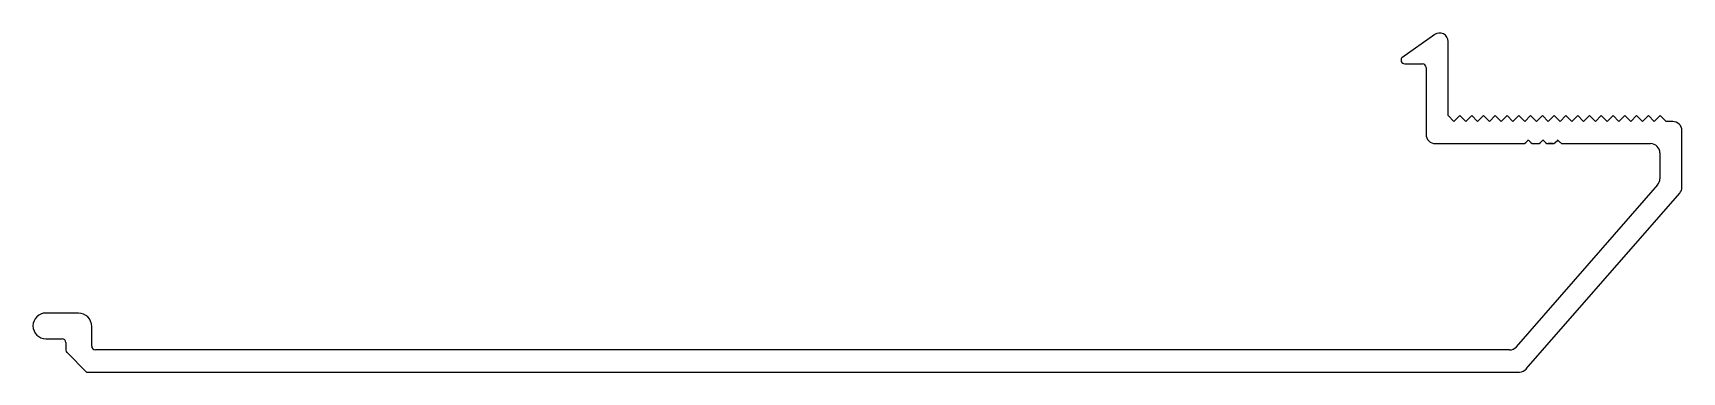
# Model space of a CAD drawing. Header units: inches. Extents: x -43 to 69, y 0 to 23.
import ezdxf

# ---------------------------------------------------------------- set-up
doc = ezdxf.new("R2010")
doc.units = ezdxf.units.IN
doc.header["$MEASUREMENT"] = 0

msp = doc.modelspace()

# ---------------------------------------------------------------- linework, layer by layer
at = {"color": 7}
for p, q in [((51.83, 22.9), (49.6, 21.33)), ((52.74, 17.4), (52.74, 22.43)), ((52.74, 22.43), (52.74, 22.43)), ((49.79, 20.92), (50.99, 20.92)), ((51.24, 20.67), (51.24, 16.13)), ((53.14, 17), (52.74, 17.4)), ((53.54, 17.4), (53.14, 17)), ((53.94, 17), (53.54, 17.4)), ((54.34, 17.4), (53.94, 17)), ((54.74, 17), (54.34, 17.4)), ((55.14, 17.4), (54.74, 17)), ((55.54, 17), (55.14, 17.4)), ((55.94, 17.4), (55.54, 17)), ((56.34, 17), (55.94, 17.4)), ((56.74, 17.4), (56.34, 17)), ((57.14, 17), (56.74, 17.4)), ((57.54, 17.4), (57.14, 17)), ((57.94, 17), (57.54, 17.4)), ((58.34, 17.4), (57.94, 17)), ((58.74, 17), (58.34, 17.4)), ((59.14, 17.4), (58.74, 17)), ((59.54, 17), (59.14, 17.4)), ((59.94, 17.4), (59.54, 17)), ((60.34, 17), (59.94, 17.4)), ((60.74, 17.4), (60.34, 17)), ((61.14, 17), (60.74, 17.4)), ((61.54, 17.4), (61.14, 17)), ((61.94, 17), (61.54, 17.4)), ((62.34, 17.4), (61.94, 17)), ((62.74, 17), (62.34, 17.4)), ((63.14, 17.4), (62.74, 17)), ((63.54, 17), (63.14, 17.4)), ((63.94, 17.4), (63.54, 17)), ((64.34, 17), (63.94, 17.4)), ((64.74, 17.4), (64.34, 17)), ((65.14, 17), (64.74, 17.4)), ((65.54, 17.4), (65.14, 17)), ((65.94, 17), (65.54, 17.4)), ((66.34, 17.4), (65.94, 17)), ((66.74, 17), (66.34, 17.4)), ((67.14, 17.4), (66.74, 17)), ((67.54, 17), (67.14, 17.4)), ((67.99, 17), (67.54, 17)), ((58.01, 15.57), (58.18, 15.74)), ((58.19, 15.74), (58.36, 15.57)), ((59.01, 15.57), (59.18, 15.74)), ((59.19, 15.74), (59.36, 15.57)), ((60.01, 15.57), (60.18, 15.74)), ((60.19, 15.74), (60.36, 15.57)), ((68.62, 12.55), (68.62, 16.37)), ((51.87, 15.5), (57.83, 15.5)), ((58.54, 15.5), (58.83, 15.5)), ((59.54, 15.5), (59.83, 15.5)), ((59.83, 15.5), (59.54, 15.5)), ((59.54, 15.5), (59.83, 15.5)), ((59.83, 15.5), (59.54, 15.5)), ((59.54, 15.5), (59.83, 15.5)), ((60.54, 15.5), (60.54, 15.5)), ((60.54, 15.5), (60.54, 15.5)), ((60.54, 15.5), (60.54, 15.5)), ((60.54, 15.5), (66.49, 15.5)), ((67.12, 14.87), (67.12, 13.11)), ((66.97, 12.7), (57.37, 1.72)), ((58.05, 0.22), (68.47, 12.14)), ((-40.27, 4), (-42.48, 4)), ((-42.48, 2.25), (-41.37, 2.25)), ((-39.37, 1.75), (-39.37, 3.1)), ((-41.12, 2), (-41.12, 1.49)), ((-41.04, 1.32), (-39.73, 0)), ((8.98, 1.5), (-39.12, 1.5)), ((56.9, 1.5), (8.98, 1.5)), ((-39.73, 0), (8.98, 0)), ((8.98, 0), (57.58, 0))]:
    msp.add_line(p, q, dxfattribs=at)
for centre, radius, start, end in [((52.16, 22.43), 0.58, 0, 125.23), ((49.79, 21.17), 0.25, 139.7054, 270), ((50.99, 20.67), 0.25, 360, 90), ((67.99, 16.37), 0.63, 360, 90), ((51.87, 16.13), 0.63, 180, 270), ((58.18, 15.74), 0.008, 45, 135), ((59.18, 15.74), 0.008, 45, 135), ((60.18, 15.74), 0.008, 45, 135), ((57.83, 15.75), 0.25, 270, 315), ((58.54, 15.75), 0.25, 225, 270), ((58.83, 15.75), 0.25, 270, 315), ((59.54, 15.75), 0.25, 225, 270), ((59.83, 15.75), 0.25, 270, 315), ((60.54, 15.75), 0.25, 225, 270), ((66.49, 14.87), 0.63, 0, 90), ((66.49, 13.11), 0.63, 318.85, 0), ((67.99, 12.55), 0.63, 318.85, 360), ((-42.48, 3.13), 0.875, 90, 180), ((-40.27, 3.1), 0.9, 0, 90), ((-42.48, 3.13), 0.875, 180, 270), ((-41.37, 2), 0.25, 360, 90), ((-40.87, 1.49), 0.25, 180, 225), ((-39.12, 1.75), 0.25, 180, 270), ((56.9, 2.13), 0.63, 270, 318.85), ((57.58, 0.63), 0.63, 270, 318.85)]:
    msp.add_arc(centre, radius, start, end, dxfattribs=at)

doc.saveas('drawing.dxf')
